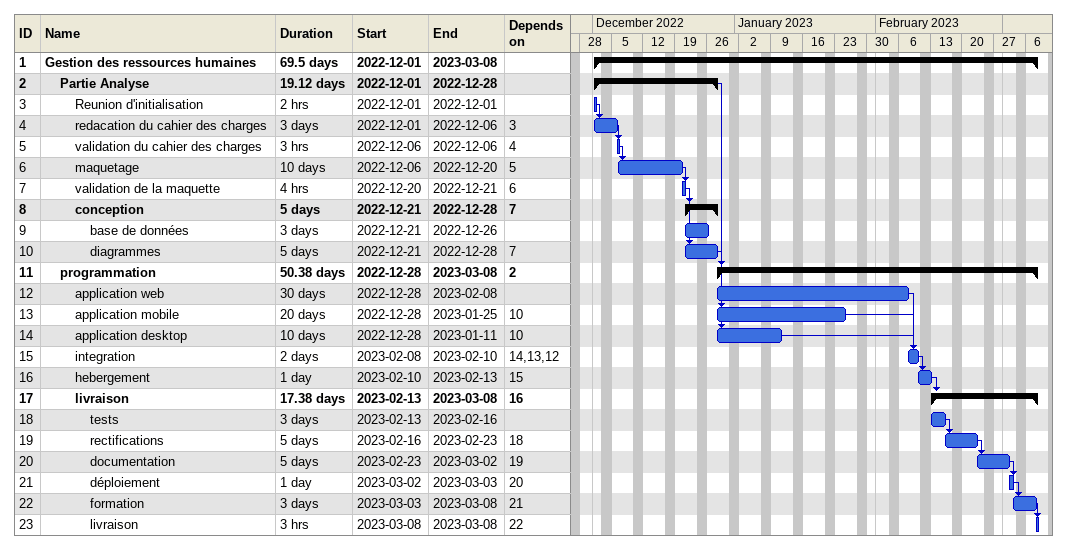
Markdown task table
| ID | Level | Task | Duration | Start | Finish | Predecessors |
|---|---|---|---|---|---|---|
| 1 | 1 | **Gestion des ressources humaines** | 69.5d | 2022-12-01 | 2023-03-08 |  |
| 2 | 2 | **Partie Analyse** | 19.12d | 2022-12-01 | 2022-12-28 |  |
| 3 | 3 | Reunion d'initialisation | 2h | 2022-12-01 | 2022-12-01 |  |
| 4 | 3 | redacation du cahier des charges | 3d | 2022-12-01 | 2022-12-06 | 3 |
| 5 | 3 | validation du cahier des charges | 3h | 2022-12-06 | 2022-12-06 | 4 |
| 6 | 3 | maquetage | 10d | 2022-12-06 | 2022-12-20 | 5 |
| 7 | 3 | validation de la maquette | 4h | 2022-12-20 | 2022-12-21 | 6 |
| 8 | 3 | **conception** | 5d | 2022-12-21 | 2022-12-28 | 7 |
| 9 | 4 | base de données | 3d | 2022-12-21 | 2022-12-26 |  |
| 10 | 4 | diagrammes | 5d | 2022-12-21 | 2022-12-28 | 7 |
| 11 | 2 | **programmation** | 50.38d | 2022-12-28 | 2023-03-08 | 2 |
| 12 | 3 | application web | 30d | 2022-12-28 | 2023-02-08 |  |
| 13 | 3 | application mobile | 20d | 2022-12-28 | 2023-01-25 | 10 |
| 14 | 3 | application desktop | 10d | 2022-12-28 | 2023-01-11 | 10 |
| 15 | 3 | integration | 2d | 2023-02-08 | 2023-02-10 | 14, 13, 12 |
| 16 | 3 | hebergement | 1d | 2023-02-10 | 2023-02-13 | 15 |
| 17 | 3 | **livraison** | 17.38d | 2023-02-13 | 2023-03-08 | 16 |
| 18 | 4 | tests | 3d | 2023-02-13 | 2023-02-16 |  |
| 19 | 4 | rectifications | 5d | 2023-02-16 | 2023-02-23 | 18 |
| 20 | 4 | documentation | 5d | 2023-02-23 | 2023-03-02 | 19 |
| 21 | 4 | déploiement | 1d | 2023-03-02 | 2023-03-03 | 20 |
| 22 | 4 | formation | 3d | 2023-03-03 | 2023-03-08 | 21 |
| 23 | 4 | livraison | 3h | 2023-03-08 | 2023-03-08 | 22 |
